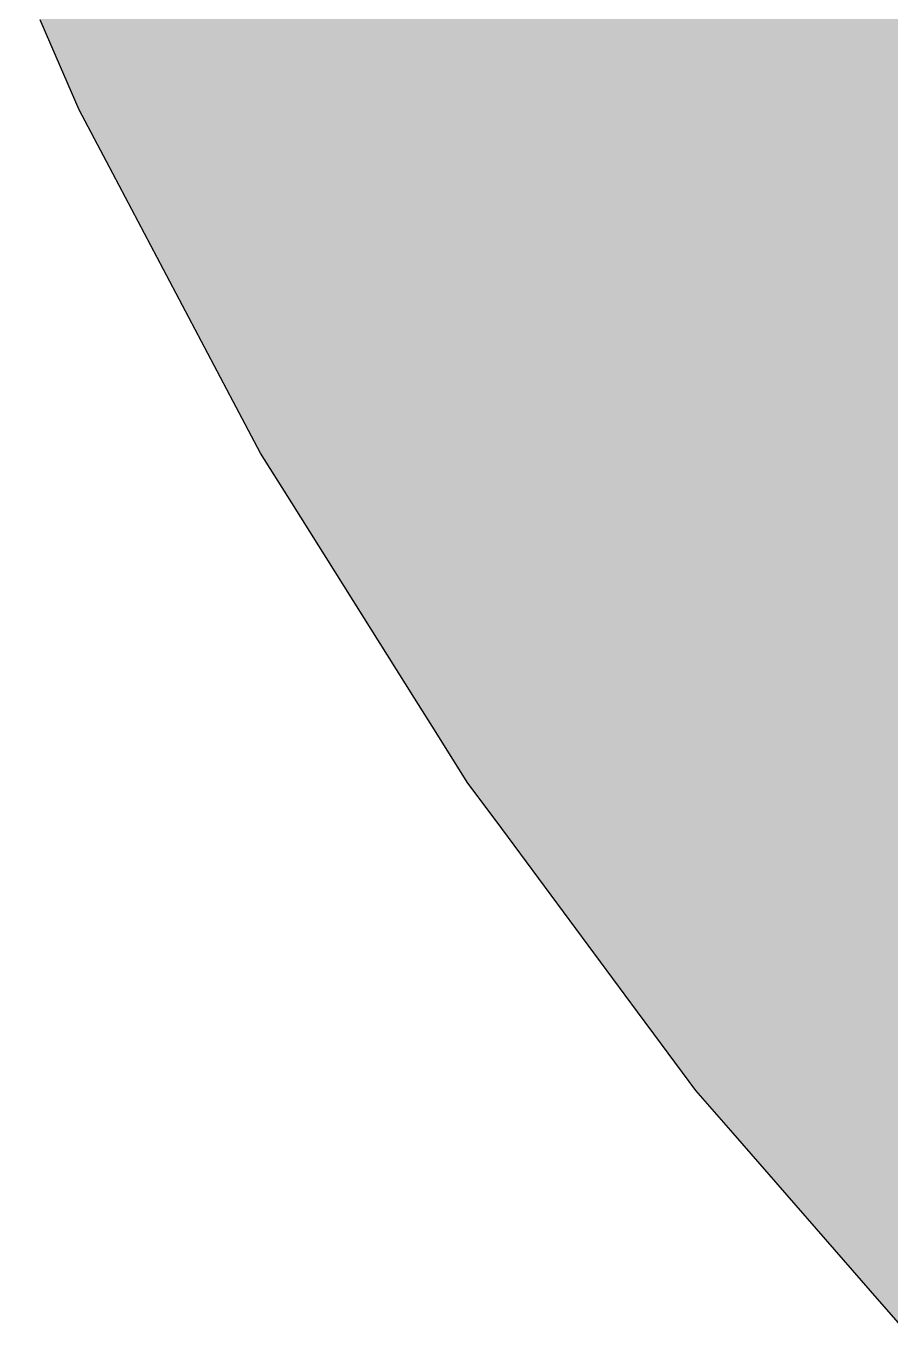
# Model space of a CAD drawing. Extents: x 0 to 1682, y 0 to 1188.
# Drawn here: x 1002.762 to 1005.671, y 488.739 to 493.127 of the extents above; entities that cross this region are included whole.
import ezdxf

# ---------------------------------------------------------------- set-up
doc = ezdxf.new("R2010")
doc.units = 0
doc.layers.add('SOMBRA', color=8, linetype='CONTINUOUS')
doc.layers.add('VISIBLE', color=7, linetype='CONTINUOUS')

msp = doc.modelspace()

# ---------------------------------------------------------------- linework, layer by layer
at = {"layer": 'SOMBRA', "color": 252}
for points in [[(1589.7621, 831.8698), (1589.8395, 831.6914), (1002.9408, 492.8453)], [(1589.7621, 831.8698), (1002.9408, 492.8453), (1091.2425, 544.0494)], [(1003.0327, 492.6713), (1002.9408, 492.8453), (1589.8395, 831.6914)], [(1003.0327, 492.6713), (1589.8395, 831.6914), (1501.5495, 780.4902)], [(1590.3575, 830.7102), (1590.4493, 830.5363), (1003.5507, 491.6902)], [(1590.3575, 830.7102), (1003.5507, 491.6902), (1091.8408, 542.8915)], [(1003.6554, 491.5237), (1003.5507, 491.6902), (1590.4493, 830.5363)], [(1003.6554, 491.5237), (1590.4493, 830.5363), (1502.1721, 779.3425)], [(1591.04, 829.5971), (1591.1447, 829.4306), (1004.2461, 490.5845)], [(1591.04, 829.5971), (1004.2461, 490.5845), (1092.5232, 541.7783)], [(1004.3619, 490.4283), (1004.2461, 490.5845), (1591.1447, 829.4306)], [(1004.3619, 490.4283), (1591.1447, 829.4306), (1502.8815, 778.2487)], [(1591.798, 828.5494), (1591.9138, 828.3932), (1005.0152, 489.5471)], [(1591.798, 828.5494), (1005.0152, 489.5471), (1093.2809, 540.7305)], [(1005.1401, 489.4039), (1005.0152, 489.5471), (1591.9138, 828.3932)], [(1005.1401, 489.4039), (1591.9138, 828.3932), (1503.6576, 777.2231)], [(1003.0327, 492.6713), (1501.5495, 780.4902), (1153.3452, 578.5592)], [(1003.6554, 491.5237), (1502.1721, 779.3425), (1154.0218, 577.4426)], [(1004.3619, 490.4283), (1502.8815, 778.2487), (1154.7719, 576.3878)], [(1005.1401, 489.4039), (1503.6576, 777.2231), (1155.5857, 575.4143)], [(1152.7622, 579.7232), (1002.8634, 493.0237), (1002.8095, 493.148)], [(1152.7622, 579.7232), (1091.2425, 544.0494), (1002.8634, 493.0237)], [(1003.0327, 492.6713), (1153.3452, 578.5592), (1003.3949, 491.9853)], [(1153.3452, 578.5592), (1003.4588, 491.8642), (1003.3949, 491.9853)], [(1153.3452, 578.5592), (1091.8408, 542.8915), (1003.4588, 491.8642)], [(1003.6554, 491.5237), (1154.0218, 577.4426), (1004.0684, 490.867)], [(1154.0218, 577.4426), (1004.1414, 490.751), (1004.0684, 490.867)], [(1154.0218, 577.4426), (1092.5232, 541.7783), (1004.1414, 490.751)], [(1004.3619, 490.4283), (1154.7719, 576.3878), (1004.8187, 489.8122)], [(1154.7719, 576.3878), (1004.8993, 489.7034), (1004.8187, 489.8122)], [(1154.7719, 576.3878), (1093.2809, 540.7305), (1004.8993, 489.7034)], [(1005.1401, 489.4039), (1155.5857, 575.4143), (1005.6328, 488.8389)], [(1155.5857, 575.4143), (1005.7198, 488.7391), (1005.6328, 488.8389)], [(1091.2425, 544.0494), (1002.9408, 492.8453), (1002.8634, 493.0237)], [(1091.8408, 542.8915), (1003.5507, 491.6902), (1003.4588, 491.8642)], [(1092.5232, 541.7783), (1004.2461, 490.5845), (1004.1414, 490.751)], [(1093.2809, 540.7305), (1005.0152, 489.5471), (1004.8993, 489.7034)], [(1002.7621, 494.0108), (1002.8095, 493.148), (1002.8634, 493.0237)], [(1002.7621, 494.0108), (1002.8634, 493.0237), (1003.1717, 492.9165)], [(1002.7621, 494.0108), (1003.1717, 492.9165), (1003.2322, 493.0234)], [(1002.7621, 494.0108), (1003.2322, 493.0234), (1003.1044, 493.8391)], [(1003.1044, 493.8391), (1003.2322, 493.0234), (1003.4361, 493.383)], [(1003.5353, 493.5581), (1003.7823, 493.105), (1003.5639, 493.6085)], [(1003.5639, 493.6085), (1003.7823, 493.105), (1004.2684, 493.2551)], [(1003.4361, 493.383), (1003.6993, 493.0794), (1003.5353, 493.5581)], [(1003.5353, 493.5581), (1003.6993, 493.0794), (1003.7823, 493.105)], [(1004.8471, 492.9648), (1004.9424, 493.4632), (1004.2684, 493.2551)], [(1004.8471, 492.9648), (1005.3622, 493.189), (1004.9424, 493.4632)], [(1003.2322, 493.0234), (1003.5259, 493.0259), (1003.4361, 493.383)], [(1003.4361, 493.383), (1003.5259, 493.0259), (1003.6993, 493.0794)], [(1005.3622, 493.189), (1005.7303, 492.9486), (1005.7088, 493.3399)], [(1004.0415, 492.6141), (1004.2684, 493.2551), (1003.7823, 493.105)], [(1004.0415, 492.6141), (1004.8471, 492.9648), (1004.2684, 493.2551)], [(1004.8471, 492.9648), (1005.3347, 492.7202), (1005.3622, 493.189)], [(1005.3622, 493.189), (1005.3347, 492.7202), (1005.7303, 492.9486)], [(1003.834, 492.6863), (1003.7823, 493.105), (1003.6993, 493.0794)], [(1003.834, 492.6863), (1003.987, 492.6331), (1003.7823, 493.105)], [(1003.987, 492.6331), (1004.0415, 492.6141), (1003.7823, 493.105)], [(1003.5899, 492.7711), (1003.6993, 493.0794), (1003.5259, 493.0259)], [(1003.5899, 492.7711), (1003.834, 492.6863), (1003.6993, 493.0794)], [(1002.8634, 493.0237), (1002.9408, 492.8453), (1003.1717, 492.9165)], [(1003.1717, 492.9165), (1003.2454, 492.9393), (1003.2322, 493.0234)], [(1003.2322, 493.0234), (1003.2454, 492.9393), (1003.5259, 493.0259)], [(1003.2534, 492.8881), (1003.5259, 493.0259), (1003.2454, 492.9393)], [(1003.2534, 492.8881), (1003.5899, 492.7711), (1003.5259, 493.0259)], [(1003.1717, 492.9165), (1003.2534, 492.8881), (1003.2454, 492.9393)], [(1004.0415, 492.6141), (1004.734, 492.3734), (1004.8471, 492.9648)], [(1004.8471, 492.9648), (1004.734, 492.3734), (1005.3347, 492.7202)], [(1005.7545, 492.5096), (1005.7303, 492.9486), (1005.3347, 492.7202)], [(1003.1717, 492.9165), (1002.9408, 492.8453), (1003.0327, 492.6713)], [(1003.1717, 492.9165), (1003.0327, 492.6713), (1003.3949, 491.9853)], [(1003.1717, 492.9165), (1003.3949, 491.9853), (1003.2534, 492.8881)], [(1003.2534, 492.8881), (1003.3949, 491.9853), (1003.4588, 491.8642)], [(1003.2534, 492.8881), (1003.4588, 491.8642), (1003.7564, 491.809)], [(1003.2534, 492.8881), (1003.7564, 491.809), (1003.8004, 491.9333)], [(1003.2534, 492.8881), (1003.8004, 491.9333), (1003.5899, 492.7711)], [(1003.5899, 492.7711), (1003.8004, 491.9333), (1003.9486, 492.3518)], [(1003.5899, 492.7711), (1003.9486, 492.3518), (1003.834, 492.6863)], [(1005.3027, 492.1756), (1005.3347, 492.7202), (1004.734, 492.3734)], [(1005.3027, 492.1756), (1005.7545, 492.5096), (1005.3347, 492.7202)], [(1003.834, 492.6863), (1003.9486, 492.3518), (1004.0207, 492.5554)], [(1003.834, 492.6863), (1004.0207, 492.5554), (1003.987, 492.6331)], [(1003.987, 492.6331), (1004.0207, 492.5554), (1004.0415, 492.6141)], [(1004.0207, 492.5554), (1004.3007, 492.1232), (1004.0415, 492.6141)], [(1004.0415, 492.6141), (1004.3007, 492.1232), (1004.734, 492.3734)], [(1003.9486, 492.3518), (1004.2267, 492.0805), (1004.0207, 492.5554)], [(1004.0207, 492.5554), (1004.2267, 492.0805), (1004.3007, 492.1232)], [(1005.3027, 492.1756), (1005.782, 492.009), (1005.7545, 492.5096)], [(1004.5962, 491.6533), (1004.734, 492.3734), (1004.3007, 492.1232)], [(1004.5962, 491.6533), (1005.3027, 492.1756), (1004.734, 492.3734)], [(1003.8004, 491.9333), (1004.0721, 491.9913), (1003.9486, 492.3518)], [(1003.9486, 492.3518), (1004.0721, 491.9913), (1004.2267, 492.0805)], [(1004.5962, 491.6533), (1005.2648, 491.5294), (1005.3027, 492.1756)], [(1005.3027, 492.1756), (1005.2648, 491.5294), (1005.782, 492.009)], [(1004.3959, 491.6904), (1004.3007, 492.1232), (1004.2267, 492.0805)], [(1004.3959, 491.6904), (1004.5436, 491.6631), (1004.3007, 492.1232)], [(1004.5436, 491.6631), (1004.5962, 491.6533), (1004.3007, 492.1232)], [(1004.1602, 491.7341), (1004.2267, 492.0805), (1004.0721, 491.9913)], [(1004.1602, 491.7341), (1004.3959, 491.6904), (1004.2267, 492.0805)], [(1005.8139, 491.4276), (1005.782, 492.009), (1005.2648, 491.5294)], [(1003.8004, 491.9333), (1003.8221, 491.8469), (1004.0721, 491.9913)], [(1003.8354, 491.7944), (1004.0721, 491.9913), (1003.8221, 491.8469)], [(1003.8354, 491.7944), (1004.1602, 491.7341), (1004.0721, 491.9913)], [(1003.7564, 491.809), (1003.8221, 491.8469), (1003.8004, 491.9333)], [(1003.4588, 491.8642), (1003.5507, 491.6902), (1003.7564, 491.809)], [(1003.7564, 491.809), (1003.8354, 491.7944), (1003.8221, 491.8469)], [(1003.7564, 491.809), (1003.5507, 491.6902), (1003.6554, 491.5237)], [(1003.7564, 491.809), (1003.6554, 491.5237), (1004.0684, 490.867)], [(1003.7564, 491.809), (1004.0684, 490.867), (1003.8354, 491.7944)], [(1003.8354, 491.7944), (1004.0684, 490.867), (1004.1414, 490.751)], [(1003.8354, 491.7944), (1004.1414, 490.751), (1004.4232, 490.7488)], [(1003.8354, 491.7944), (1004.4232, 490.7488), (1004.4499, 490.8885)], [(1003.8354, 491.7944), (1004.4499, 490.8885), (1004.1602, 491.7341)], [(1004.1602, 491.7341), (1004.4499, 490.8885), (1004.5398, 491.3585)], [(1004.1602, 491.7341), (1004.5398, 491.3585), (1004.3959, 491.6904)], [(1004.3959, 491.6904), (1004.5398, 491.3585), (1004.5836, 491.5873)], [(1004.3959, 491.6904), (1004.5836, 491.5873), (1004.5436, 491.6631)], [(1004.5436, 491.6631), (1004.5836, 491.5873), (1004.5962, 491.6533)], [(1004.5836, 491.5873), (1004.8918, 491.1834), (1004.5962, 491.6533)], [(1004.5962, 491.6533), (1004.8918, 491.1834), (1005.2648, 491.5294)], [(1004.5398, 491.3585), (1004.8281, 491.1243), (1004.5836, 491.5873)], [(1004.5836, 491.5873), (1004.8281, 491.1243), (1004.8918, 491.1834)], [(1005.2186, 490.7425), (1005.2648, 491.5294), (1004.8918, 491.1834)], [(1005.2186, 490.7425), (1005.8139, 491.4276), (1005.2648, 491.5294)], [(1005.2186, 490.7425), (1005.8519, 490.7375), (1005.8139, 491.4276)], [(1004.4499, 490.8885), (1004.695, 491.0009), (1004.5398, 491.3585)], [(1004.5398, 491.3585), (1004.695, 491.0009), (1004.8281, 491.1243)], [(1005.0289, 490.744), (1004.8918, 491.1834), (1004.8281, 491.1243)], [(1005.0289, 490.744), (1005.1688, 490.7429), (1004.8918, 491.1834)], [(1005.1688, 490.7429), (1005.2186, 490.7425), (1004.8918, 491.1834)], [(1004.8056, 490.7458), (1004.8281, 491.1243), (1004.695, 491.0009)], [(1004.8056, 490.7458), (1005.0289, 490.744), (1004.8281, 491.1243)], [(1004.4499, 490.8885), (1004.4798, 490.8013), (1004.695, 491.0009)], [(1004.498, 490.7482), (1004.695, 491.0009), (1004.4798, 490.8013)], [(1004.498, 490.7482), (1004.8056, 490.7458), (1004.695, 491.0009)], [(1004.4232, 490.7488), (1004.4798, 490.8013), (1004.4499, 490.8885)], [(1004.4232, 490.7488), (1004.498, 490.7482), (1004.4798, 490.8013)], [(1004.1414, 490.751), (1004.2461, 490.5845), (1004.4232, 490.7488)], [(1004.4232, 490.7488), (1004.2461, 490.5845), (1004.3619, 490.4283)], [(1004.4232, 490.7488), (1004.3619, 490.4283), (1004.8187, 489.8122)], [(1004.4232, 490.7488), (1004.8187, 489.8122), (1004.498, 490.7482)], [(1004.498, 490.7482), (1004.8187, 489.8122), (1004.8993, 489.7034)], [(1004.498, 490.7482), (1004.8993, 489.7034), (1005.1606, 489.7541)], [(1004.498, 490.7482), (1005.1606, 489.7541), (1005.1696, 489.9067)], [(1004.498, 490.7482), (1005.1696, 489.9067), (1004.8056, 490.7458)], [(1004.8056, 490.7458), (1005.1696, 489.9067), (1005.1997, 490.4204)], [(1004.8056, 490.7458), (1005.1997, 490.4204), (1005.0289, 490.744)], [(1005.0289, 490.744), (1005.1997, 490.4204), (1005.2144, 490.6704)], [(1005.0289, 490.744), (1005.2144, 490.6704), (1005.1688, 490.7429)], [(1005.1688, 490.7429), (1005.2144, 490.6704), (1005.2186, 490.7425)], [(1005.2144, 490.6704), (1005.5455, 490.3016), (1005.2186, 490.7425)], [(1005.2186, 490.7425), (1005.5455, 490.3016), (1005.8519, 490.7375)], [(1005.898, 489.8973), (1005.8519, 490.7375), (1005.5455, 490.3016)], [(1005.1997, 490.4204), (1005.4932, 490.2272), (1005.2144, 490.6704)], [(1005.2144, 490.6704), (1005.4932, 490.2272), (1005.5455, 490.3016)], [(1005.1696, 489.9067), (1005.3839, 490.0717), (1005.1997, 490.4204)], [(1005.1997, 490.4204), (1005.3839, 490.0717), (1005.4932, 490.2272)], [(1005.7221, 489.8631), (1005.5455, 490.3016), (1005.4932, 490.2272)], [(1005.7221, 489.8631), (1005.8519, 489.8883), (1005.5455, 490.3016)], [(1005.8519, 489.8883), (1005.898, 489.8973), (1005.5455, 490.3016)], [(1005.5152, 489.8229), (1005.4932, 490.2272), (1005.3839, 490.0717)], [(1005.5152, 489.8229), (1005.7221, 489.8631), (1005.4932, 490.2272)], [(1005.1696, 489.9067), (1005.2071, 489.8202), (1005.3839, 490.0717)], [(1005.2299, 489.7676), (1005.3839, 490.0717), (1005.2071, 489.8202)], [(1005.2299, 489.7676), (1005.5152, 489.8229), (1005.3839, 490.0717)], [(1005.1606, 489.7541), (1005.2071, 489.8202), (1005.1696, 489.9067)], [(1005.5152, 489.8229), (1005.9169, 489.5534), (1005.7221, 489.8631)], [(1005.1606, 489.7541), (1005.2299, 489.7676), (1005.2071, 489.8202)], [(1005.2299, 489.7676), (1005.9471, 489.0049), (1005.5152, 489.8229)], [(1005.5152, 489.8229), (1005.9471, 489.0049), (1005.9169, 489.5534)], [(1005.1606, 489.7541), (1005.6328, 488.8389), (1005.2299, 489.7676)], [(1005.2299, 489.7676), (1005.6328, 488.8389), (1005.7198, 488.7391)], [(1005.2299, 489.7676), (1005.7198, 488.7391), (1005.956, 488.8419)], [(1005.2299, 489.7676), (1005.956, 488.8419), (1005.9471, 489.0049)], [(1004.8993, 489.7034), (1005.0152, 489.5471), (1005.1606, 489.7541)], [(1005.1606, 489.7541), (1005.0152, 489.5471), (1005.1401, 489.4039)], [(1005.1606, 489.7541), (1005.1401, 489.4039), (1005.6328, 488.8389)]]:
    msp.add_solid(points, dxfattribs=at)
at = {"layer": 'VISIBLE'}
for p, q in [((1002.8634, 493.0237), (1002.8095, 493.148)), ((1002.9408, 492.8453), (1002.8634, 493.0237)), ((1003.0327, 492.6713), (1002.9408, 492.8453)), ((1003.3949, 491.9853), (1003.0327, 492.6713)), ((1003.4588, 491.8642), (1003.3949, 491.9853)), ((1003.5507, 491.6902), (1003.4588, 491.8642)), ((1003.6554, 491.5237), (1003.5507, 491.6902)), ((1004.0684, 490.867), (1003.6554, 491.5237)), ((1004.1414, 490.751), (1004.0684, 490.867)), ((1004.2461, 490.5845), (1004.1414, 490.751)), ((1004.3619, 490.4283), (1004.2461, 490.5845)), ((1004.8187, 489.8122), (1004.3619, 490.4283)), ((1004.8993, 489.7034), (1004.8187, 489.8122)), ((1005.0152, 489.5471), (1004.8993, 489.7034)), ((1005.1401, 489.4039), (1005.0152, 489.5471)), ((1005.6328, 488.8389), (1005.1401, 489.4039)), ((1005.7198, 488.7391), (1005.6328, 488.8389))]:
    msp.add_line(p, q, dxfattribs=at)

doc.saveas('drawing.dxf')
